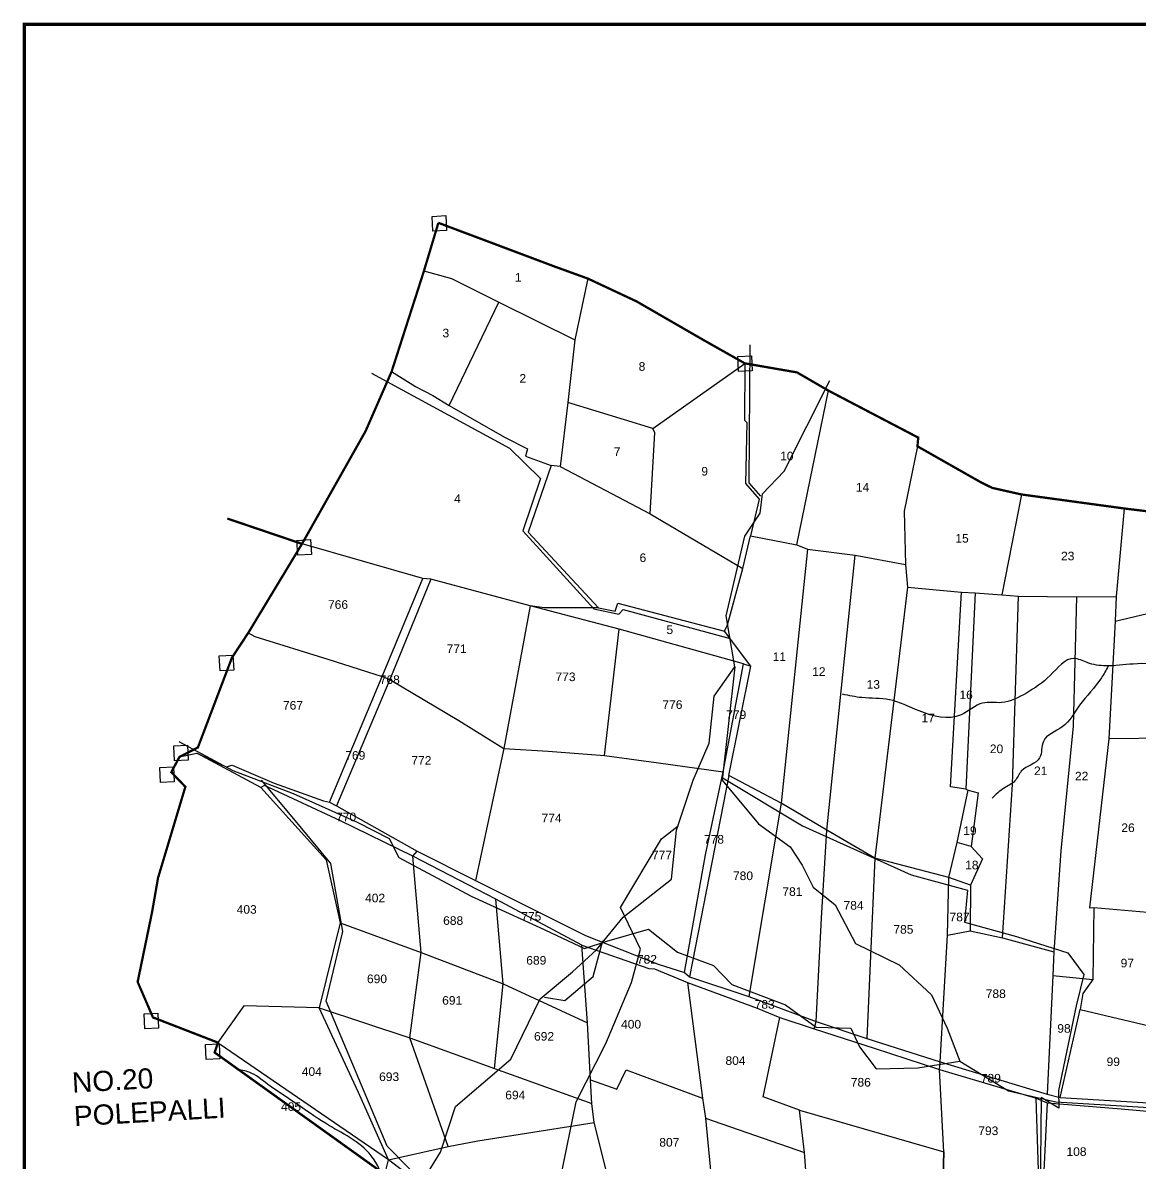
# Model space of a CAD drawing. Header units: inches. Extents: x 204001 to 210143, y 1590320 to 1597199.
# Drawn here: x 204001 to 205949, y 1594801 to 1596789 of the extents above; entities that cross this region are included whole.
import ezdxf
from ezdxf.enums import TextEntityAlignment as Align

# ---------------------------------------------------------------- set-up
doc = ezdxf.new("R2010")
doc.units = ezdxf.units.IN
doc.header["$LTSCALE"] = 15
doc.header["$MEASUREMENT"] = 0
for name, color, linetype in [('PLOT NOS', 7, 'Continuous'), ('PLOTS', 7, 'Continuous'), ('ROADS', 1, 'Continuous'), ('STREAM', 4, 'Continuous'), ('text2', 7, 'Continuous'), ('VILLAGE BOUNDARY', 5, 'Continuous'), ('VILLAGE BOUNDARY STONES', 1, 'Continuous')]:
    doc.layers.add(name, color=color, linetype=linetype)
doc.styles.get("Standard").update_dxf_attribs({"font": 'arial.ttf'})

msp = doc.modelspace()

# ---------------------------------------------------------------- linework, layer by layer
at = {"color": 5, "const_width": 5.82}
msp.add_lwpolyline([(204003.7, 1596785.8), (210140, 1596785.8), (210140, 1590323.1), (204003.7, 1590323.1)], close=True, dxfattribs=at)
at = {"layer": 'PLOTS'}
for points in [[(204700.1, 1596356.3), (204748.2, 1596342.8), (204830.3, 1596301.9), (204963.3, 1596236.1)], [(204985.9, 1596342.9), (204963.3, 1596236.1), (204950.6, 1596127.1), (204937.6, 1596015.4), (204921.9, 1596017.4), (204881.5, 1595901), (205004.2, 1595769.3), (204909.5, 1595769.2), (204885, 1595772.6), (204839.4, 1595524.2), (204789.7, 1595293.9)], [(204744.3, 1596122), (204830.3, 1596301.9)], [(205098.8, 1596081.6), (205259.4, 1596195.2), (205258.7, 1596096.1), (205262.6, 1596092.1), (205260.7, 1595985.6), (205284.5, 1595958.4), (205269.3, 1595894.7)], [(204643.7, 1596180.9), (204685.5, 1596154.7), (204715.6, 1596139.3), (204744.3, 1596122), (204840.2, 1596066.7), (204880.6, 1596046.3), (204877.3, 1596033.4), (204921.9, 1596017.4)], [(205349.8, 1595879), (205405.2, 1596147.6)], [(205094.4, 1595932.8), (205102.7, 1596074.4), (205098.8, 1596081.6), (204950.6, 1596127.1)], [(205560.3, 1596050.6), (205537.3, 1595937.4), (205539.7, 1595844.7)], [(204937.6, 1596015.4), (205094.4, 1595932.8), (205255.9, 1595837.7)], [(205741.5, 1595966.7), (205707.1, 1595791.5)], [(205920.5, 1595942.3), (205906.6, 1595788.9)], [(205604.8, 1594755.6), (205606, 1594821.3), (205598.7, 1594964.4), (205599.8, 1594977.6), (205612.7, 1595198.9), (205615.2, 1595299.1), (205486, 1595332.6), (205402.1, 1595381.9), (205322.8, 1595428.8), (205231.5, 1595477), (205269.8, 1595667.7), (205224.1, 1595728.7), (205229.4, 1595739.4), (205255.9, 1595837.7), (205269.3, 1595894.7), (205349.8, 1595879), (205368.4, 1595871.5), (205451.9, 1595860.8), (205539.7, 1595844.7), (205542.7, 1595805.3), (205637.2, 1595796.3), (205660.6, 1595795.5), (205707.1, 1595791.5), (205736.5, 1595789.5), (205837.4, 1595788.2), (205906.6, 1595788.9), (205904.9, 1595746.1), (206029.9, 1595775.5)], [(205257, 1595671.3), (205040.3, 1595732.1), (204885, 1595772.6), (204711.9, 1595819), (204698.2, 1595820.2), (204487.5, 1595880.6)], [(205368.4, 1595871.5), (205322.8, 1595428.8), (205266.4, 1595092)], [(205380.1, 1595035.6), (205383.6, 1595048.2), (205392.8, 1595228.2), (205402.1, 1595381.9), (205451.9, 1595860.8)], [(204535.6, 1595430.7), (204627.1, 1595649.4), (204698.2, 1595820.2)], [(204711.9, 1595819), (204640.5, 1595644), (204547.7, 1595424.3)], [(205542.7, 1595805.3), (205486, 1595332.6), (205471.9, 1595018.7)], [(205644.4, 1595452.8), (205618, 1595457), (205637.2, 1595796.3)], [(205660.6, 1595795.5), (205644.4, 1595452.8), (205648.9, 1595451.5), (205666.2, 1595446.7), (205653.9, 1595353.1), (205673.8, 1595331.5), (205652.7, 1595285.6), (205652.1, 1595206.1)], [(205708.7, 1595194), (205726.2, 1595461), (205736.5, 1595789.5)], [(205837.4, 1595788.2), (205831.8, 1595562.7), (205810.4, 1595345.6), (205797.8, 1595169.8)], [(205004.2, 1595769.3), (205033.4, 1595763.3), (205038.2, 1595777.2), (205224.1, 1595728.7)], [(205904.9, 1595746.1), (205893.9, 1595541.1)], [(204393.9, 1595725.6), (204405.5, 1595718.9), (204532.3, 1595679.4), (204614.2, 1595653.7), (204627.1, 1595649.4), (204640.5, 1595644), (204760.8, 1595572.5), (204839.4, 1595524.2), (204916.5, 1595519.6), (205014.7, 1595511.9), (205108.9, 1595499), (205221.6, 1595483.1)], [(205014.7, 1595511.9), (205040.3, 1595732.1)], [(205154.5, 1595133.7), (205190.9, 1595338.5), (205221.6, 1595483.1), (205257, 1595671.3), (205269.8, 1595667.7)], [(206210.5, 1595537.8), (206137, 1595539.8), (206031.1, 1595541), (205997.8, 1595541.9), (205893.9, 1595541.1), (205860.3, 1595246.3), (205867.9, 1595246.7), (205961.4, 1595239), (205976.6, 1595235.9), (206128.5, 1595224.2), (206174.7, 1595221.1), (206349.4, 1595212.7), (206557.2, 1595208.4), (206711.3, 1595205.3), (206777.1, 1595207), (206816.4, 1595207.4)], [(204273.9, 1595509.3), (204304.3, 1595516.1), (204355.2, 1595492.3), (204365.8, 1595494.7), (204438.9, 1595463.6), (204524.8, 1595432.6), (204535.6, 1595430.7), (204547.7, 1595424.3), (204688.3, 1595345.1), (204789.7, 1595293.9), (204981.4, 1595197.9), (205108.1, 1595148.1), (205154.5, 1595133.7), (205163.2, 1595126.3), (205266.4, 1595092), (205383.6, 1595048.2), (205471.9, 1595018.7), (205599.8, 1594977.6), (205786.2, 1594921.5), (205809.3, 1594916), (205962.8, 1594906.3)], [(204631.8, 1594781.7), (204638.3, 1594807.3), (204742, 1594830.5), (204794.2, 1594840.4), (204996.8, 1594872.3), (204992.6, 1594905.3), (204990.2, 1594946.8), (204985, 1595046), (204975, 1595181.4), (204825.6, 1595261.1), (204680.5, 1595336.4), (204554.4, 1595398.1), (204422.1, 1595459.6), (204415.5, 1595456), (204304.3, 1595516.1)], [(205231.5, 1595477), (205163.2, 1595126.3)], [(204415.5, 1595456), (204529.6, 1595329.9), (204554.2, 1595220), (204517.6, 1595071.8), (204386.2, 1595075.4), (204341, 1595011.4)], [(205652.7, 1595285.6), (205615.2, 1595299.1), (205629.5, 1595360), (205648.9, 1595451.5)], [(205653.9, 1595353.1), (205629.5, 1595360)], [(204742, 1594830.5), (204675.5, 1595019.9), (204695, 1595168.5), (204680.5, 1595336.4), (204688.3, 1595345.1)], [(204823, 1594966.3), (204837.9, 1595114.1), (204825.6, 1595261.1)], [(205867.9, 1595246.7), (205866, 1595121.5)], [(204554.2, 1595220), (204695, 1595168.5), (204837.9, 1595114.1), (204985, 1595046)], [(205612.7, 1595198.9), (205652.1, 1595206.1), (205708.7, 1595194), (205797.8, 1595169.8), (205796.5, 1595128.5), (205866, 1595121.5), (205848.3, 1595096.8), (205844.1, 1595069), (205964, 1595040.8), (206127.8, 1595033.6), (206341.7, 1594990.8), (206573.7, 1594975.7), (206767.6, 1594966.4), (206819.8, 1594958.3)], [(204975, 1595181.4), (205091.8, 1595140.3), (205101.7, 1595140.1), (205159.2, 1595116.3), (205281.1, 1595071.4), (205320.3, 1595054.9), (205380.1, 1595035.6), (205484.6, 1595001.5), (205598.7, 1594964.4), (205767.3, 1594914.4), (205786.4, 1594906.4), (205915.1, 1594896.2), (206110.4, 1594878.7), (206163, 1594872.2), (206396.4, 1594850.4), (206441, 1594843.5), (206436.8, 1594778.2)], [(205796.5, 1595128.5), (205786.2, 1594921.5)], [(205159.2, 1595116.3), (205185.8, 1594914.5), (205191.1, 1594879.7), (205363.4, 1594819.7)], [(204777.8, 1594700), (204638.3, 1594807.3), (204586.1, 1594924.2), (204517.6, 1595071.8), (204675.5, 1595019.9), (204823, 1594966.3), (204992.6, 1594905.3)], [(205809.3, 1594916), (205844.1, 1595069)], [(205226.1, 1594484.9), (205389.2, 1594510), (205616, 1594586.6), (205632.8, 1594512.4), (205655.5, 1594366.2), (205497.8, 1594288.1), (205389.2, 1594510), (205380.3, 1594597.6), (205363.4, 1594819.7), (205354.4, 1594893.8), (205291.6, 1594917.1), (205320.3, 1595054.9)], [(204638.3, 1594807.3), (204343, 1595009.3)], [(204990.2, 1594946.8), (205036.2, 1594930.2), (205052.3, 1594963.8), (205185.8, 1594914.5), (205191.1, 1594879.7), (205207.2, 1594710), (205212.9, 1594610.2), (205226.1, 1594484.9), (205118.2, 1594465.8)], [(205632.8, 1594512.4), (205796.7, 1594579.4), (205772.3, 1594753.9), (205767.3, 1594914.4)], [(205354.4, 1594893.8), (205606, 1594821.3), (205604.8, 1594755.6), (205616, 1594586.6)], [(205786.4, 1594906.4), (205778.6, 1594752.6), (205825.1, 1594466.1), (205885.5, 1594390.3), (206040.4, 1594350.8)], [(205587.5, 1594082.7), (205474.1, 1594183.4), (205281.3, 1594183.3), (205187.8, 1594354.3), (205118.2, 1594465.8), (205103.7, 1594463.5), (205057.2, 1594630.4), (205024, 1594763.7), (204996.8, 1594872.3)]]:
    msp.add_lwpolyline(points, dxfattribs=at)
at = {"layer": 'ROADS'}
for points in [[(205287, 1595964), (205266.8, 1595987.2), (205268.4, 1596227.3)], [(204608.6, 1596178.1), (204849.1, 1596047.3), (204903.4, 1595994.8), (204872.2, 1595903.3), (204995.9, 1595767.5), (205039.5, 1595758.2), (205047.2, 1595766), (205234.1, 1595715.9)], [(204651, 1594694.5), (204728.8, 1594820.3), (204755, 1594899.8), (204851.3, 1594982.7), (204902.6, 1595087.9), (204959.2, 1595135), (205000.9, 1595173), (205047.2, 1595230), (205131.3, 1595296.1), (205140.3, 1595381.9), (205169.5, 1595468.6), (205197.2, 1595533), (205205.8, 1595615.3), (205241.9, 1595666.1), (205227.1, 1595755.2), (205259.6, 1595894.1), (205285.9, 1595933.9), (205290.3, 1595967.6), (205327.7, 1596007.4), (205407.3, 1596165.3)], [(205241.9, 1595666.1), (205219.7, 1595468.8), (205283.2, 1595392.4), (205338.5, 1595352.8), (205359.2, 1595320.8), (205378.4, 1595282.5), (205416.6, 1595251.4), (205452, 1595183.9), (205528.2, 1595147.2), (205585, 1595094.9), (205612, 1595036.5), (205634, 1594978.8)], [(204272.6, 1595536.2), (204366.9, 1595485.9), (204472.3, 1595445.4), (204583.5, 1595395.3), (204639.4, 1595367.1), (204656, 1595333.9), (204782.5, 1595266.5), (204902, 1595212.1), (204980.2, 1595175.3), (205019.1, 1595188.2), (205091.7, 1595209), (205141.8, 1595169.3), (205204.9, 1595145.5), (205236.7, 1595112.6), (205330.5, 1595077.3), (205383.8, 1595038.1), (205444.4, 1595036.8), (205459.1, 1595004.2), (205488.4, 1594965.7), (205560.9, 1594967.4), (205634, 1594978.8), (205719, 1594927.5), (205801.5, 1594908.2), (205973.6, 1594897.9)], [(204985.8, 1594314.5), (204969.1, 1594349.7), (204951, 1594487.9), (204793.8, 1594692.1), (204707.1, 1594758.8), (204673.3, 1594792.9), (204635.7, 1594830.8), (204529.6, 1595083.9), (204558.7, 1595205), (204538, 1595323.6), (204467.6, 1595408.5), (204417, 1595468.9)], [(205221.7, 1595472.4), (205359.7, 1595389.1), (205549.5, 1595303.5), (205647.6, 1595277), (205642.5, 1595221.3), (205733, 1595196.6), (205822.2, 1595168.1), (205850, 1595130.2), (205836.7, 1595075.6), (205806.2, 1594928), (205806.5, 1594897.4), (205776.2, 1594915.8), (205773.9, 1594747.5), (205794.6, 1594635.2), (205821.6, 1594464.8), (205832.2, 1594423.5), (205932.9, 1594365.3), (206034.3, 1594320.3), (206129.8, 1594182.2), (206162.9, 1594165.4)], [(204945.5, 1594204.1), (204983, 1594281.4), (204977.3, 1594456.1), (204989.4, 1594510.7), (204965.3, 1594591.7), (204952.2, 1594668.4), (204933.6, 1594751.9), (204965.2, 1594908.3), (205017.3, 1595009.6), (205061.8, 1595116.3), (205077.3, 1595174.5), (205042.7, 1595247), (205114, 1595366.8), (205143.1, 1595389.4)], [(204909.9, 1595090.4), (204945.7, 1595084.7), (204995.1, 1595126.6), (205009.7, 1595180.5), (205012.4, 1595189.3)]]:
    msp.add_lwpolyline(points, dxfattribs=at)
at = {"layer": 'STREAM'}
for points in [[(207508.4, 1596039.6), (207482, 1596048.5), (207443.3, 1596036.2), (207372.3, 1596011.3), (207309.4, 1595997.9), (207258.4, 1595972.1), (207190.7, 1595989.1), (207152.8, 1595970.7), (207081.8, 1595928.6), (206980.4, 1595933.9), (206907, 1595939.5), (206788.6, 1595934.4), (206696.8, 1595931.8), (206655.5, 1595927.7), (206614.6, 1595917.6), (206551.6, 1595918.1), (206497, 1595900.5), (206430.4, 1595882.5), (206389.3, 1595809.9), (206363.3, 1595795), (206379.9, 1595787.2), (206384.8, 1595782.8), (206335.7, 1595787.3), (206266.6, 1595759.1), (206234.7, 1595758), (206206.7, 1595755.7), (206180.3, 1595734.6), (206152.7, 1595727.7), (206126.9, 1595709), (206090.8, 1595686.4), (206053.3, 1595664.1), (206019.2, 1595647.7), (205994.9, 1595661.7), (205936.3, 1595671.2), (205888.6, 1595668.1), (205856, 1595673.6), (205833, 1595681), (205791.6, 1595651.1), (205750.1, 1595620.6), (205706.6, 1595604), (205673.8, 1595603.1), (205636.3, 1595582.5), (205563.5, 1595589.4), (205511.5, 1595608.9), (205463.5, 1595612.6), (205429.8, 1595618.4)], [(205892.7, 1595667.8), (205880.8, 1595646.9), (205842.7, 1595599.2), (205812.7, 1595561.6), (205779.7, 1595536.4), (205773.3, 1595507.8), (205741.2, 1595484.3), (205730, 1595467.5), (205711.2, 1595454.9), (205690.3, 1595437.2)], [(204634.2, 1594762.7), (204608.1, 1594814.3), (204528.2, 1594870.8), (204476.1, 1594906), (204427.6, 1594938.9), (204395.5, 1594959.7), (204373, 1594964.9)]]:
    msp.add_spline(points, degree=3, dxfattribs=at)
at = {"layer": 'VILLAGE BOUNDARY', "const_width": 4}
for points in [[(204631.8, 1594781.7), (204335.3, 1594994.1), (204341, 1595011.4), (204227.7, 1595055.3), (204201, 1595117.2), (204226.1, 1595238.5), (204236.6, 1595298.7), (204284.2, 1595457.2), (204259.7, 1595482.7), (204273.9, 1595509.3), (204306, 1595525.7), (204354.7, 1595654.1), (204365.4, 1595682.3), (204393.9, 1595725.6), (204487.5, 1595880.6), (204357.1, 1595924.8), (204487.5, 1595880.6), (204598.3, 1596077), (204643.7, 1596180.9), (204700.1, 1596356.3), (204725.2, 1596440.1)], [(204725.2, 1596440.1), (204928.2, 1596363.8), (204985.9, 1596342.9), (205071, 1596303), (205188.6, 1596235.1), (205259.4, 1596195.2), (205350.4, 1596179.4), (205405.2, 1596147.6), (205561.6, 1596065.8), (205560.3, 1596050.6), (205671, 1595987.8), (205690.5, 1595978.2), (205741.5, 1595966.7), (205920.5, 1595942.3), (206022.2, 1595929.9)]]:
    msp.add_lwpolyline(points, dxfattribs=at)
at = {"layer": 'VILLAGE BOUNDARY STONES'}
for points in [[(204714.2, 1596451.2), (204738.1, 1596452.6), (204739.6, 1596426.6), (204715.7, 1596425.3)], [(205247, 1596206.9), (205270.9, 1596208.2), (205272.4, 1596182.3), (205248.5, 1596180.9)], [(204478.5, 1595886.7), (204502.4, 1595888.1), (204503.9, 1595862.1), (204480, 1595860.7)], [(204343.2, 1595685.3), (204367, 1595686.6), (204368.5, 1595660.7), (204344.6, 1595659.3)], [(204263.8, 1595528.5), (204287.7, 1595529.8), (204289.2, 1595503.9), (204265.3, 1595502.5)], [(204239.5, 1595490.7), (204263.4, 1595492), (204264.9, 1595466.1), (204241, 1595464.7)], [(204212.2, 1595061.4), (204236.1, 1595062.7), (204237.6, 1595036.8), (204213.7, 1595035.4)], [(204319.1, 1595007.9), (204343, 1595009.3), (204344.4, 1594983.3), (204320.5, 1594982)]]:
    msp.add_lwpolyline(points, close=True, dxfattribs=at)

# ---------------------------------------------------------------- texts
at = {"layer": 'PLOT NOS'}
for s, p in [('1', (204864.3, 1596344.9)), ('3', (204738.2, 1596248.1)), ('8', (205080.1, 1596189.7)), ('2', (204872.4, 1596169)), ('7', (205036.8, 1596041.4)), ('10', (205332.6, 1596033.7)), ('9', (205189.4, 1596007.1)), ('14', (205464.6, 1595979.3)), ('4', (204758.5, 1595959.5)), ('15', (205638, 1595890.3)), ('6', (205081.7, 1595856.5)), ('23', (205822.2, 1595859.4)), ('766', (204550.3, 1595774.9)), ('5', (205128.6, 1595731)), ('771', (204757, 1595697.8)), ('11', (205319.6, 1595683.9)), ('12', (205388.4, 1595658)), ('768', (204640.5, 1595644)), ('773', (204946.8, 1595648.9)), ('13', (205483.3, 1595635.6)), ('767', (204471.8, 1595599.2)), ('776', (205133.2, 1595600.5)), ('16', (205645.1, 1595617.5)), ('779', (205244.4, 1595582.9)), ('17', (205578.9, 1595577.1)), ('20', (205698.1, 1595523.4)), ('769', (204580.4, 1595511.9)), ('772', (204695.6, 1595503.2)), ('21', (205775.1, 1595485)), ('22', (205846.5, 1595475.9)), ('770', (204564.5, 1595404.8)), ('774', (204922.5, 1595402.6)), ('19', (205651.7, 1595380.6)), ('26', (205927.3, 1595385.9)), ('778', (205205.6, 1595365.7)), ('777', (205115, 1595338.4)), ('18', (205655.1, 1595320.9)), ('780', (205256.2, 1595302.1)), ('781', (205342.3, 1595274.6)), ('784', (205448.9, 1595250.6)), ('688', (204751, 1595224.1)), ('775', (204887.2, 1595231.4)), ('787', (205633.7, 1595230.3)), ('785', (205535.8, 1595208.7)), ('689', (204895.9, 1595154.8)), ('782', (205088.8, 1595156.6)), ('97', (205926.1, 1595150)), ('690', (204618.2, 1595122.5)), ('691', (204749.3, 1595085)), ('788', (205696.8, 1595096.6)), ('783', (205294, 1595078)), ('692', (204909.4, 1595022.3)), ('98', (205815.7, 1595036.1)), ('99', (205901.6, 1594978)), ('693', (204639.4, 1594951.9)), ('786', (205461.5, 1594942.3)), ('789', (205688.2, 1594949.3)), ('694', (204859.3, 1594920)), ('793', (205683.8, 1594857.7)), ('108', (205837.5, 1594821.4))]:
    msp.add_text(s, height=15, dxfattribs=at).set_placement(p, align=Align.MIDDLE_CENTER)
for s, p in [('402', (204597.4, 1595255.9)), ('403', (204373.6, 1595236)), ('400', (205043.6, 1595035.9)), ('804', (205225.6, 1594972.5)), ('404', (204487.1, 1594953.4)), ('405', (204450.9, 1594892.4)), ('807', (205110.3, 1594830.1))]:
    msp.add_text(s, height=15, dxfattribs=at).set_placement(p)
at = {"layer": 'text2', "color": 1, "insert": (204085.6, 1594959.1), "char_height": 35.132, "width": 264.639, "attachment_point": 1, "rotation": 3.2839}
msp.add_mtext('NO.20 POLEPALLI', dxfattribs=at)

doc.saveas('drawing.dxf')
